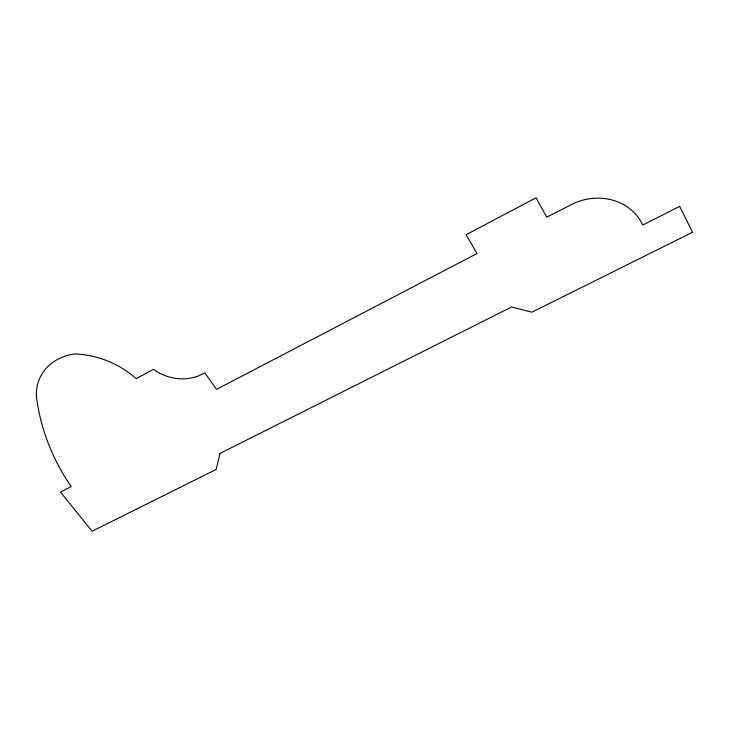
<?xml version="1.0" encoding="UTF-8"?>
<svg xmlns="http://www.w3.org/2000/svg" width="729" height="729" viewBox="0 0 729 729"><rect width="100%" height="100%" fill="white"/><g stroke="black" fill="none" stroke-linecap="round" stroke-linejoin="round"><path stroke-width="1.09" d="M220.012 453.402L216.158 469.449L92.091 531.231L60.507 492.066L71.178 486.571A239.641 209.496 11.7 0 1 37.088 401.469A53.454 44.943 23.1 0 1 74.504 353.948A82.659 68.736 22.3 0 1 136.159 378.661L153.509 369.33A43.585 38.309 20.7 0 0 204.758 372.792L216.586 389.341L477.021 253.519L466.077 234.747L536.07 197.769L546.723 217.16L574.889 202.862A53.554 47.74 -21.3 0 1 642.741 225.051L679.628 206.371L692.55 232.223L531.97 312.185L511.494 307.037L220.012 453.402"/></g></svg>
